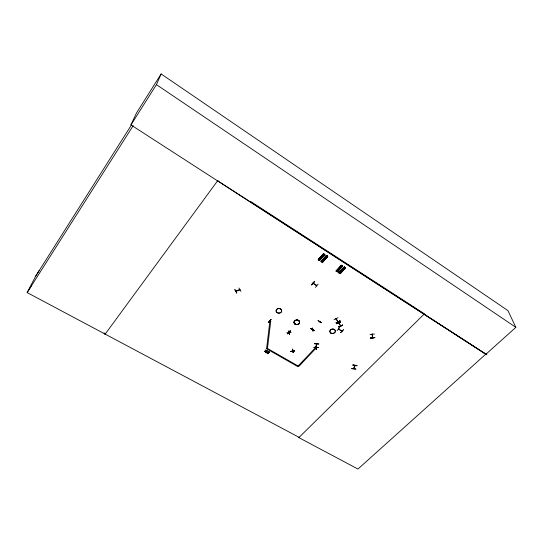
<?xml version="1.0" encoding="UTF-8"?>
<svg xmlns="http://www.w3.org/2000/svg" width="543" height="543" viewBox="0 0 543 543"><rect width="100%" height="100%" fill="white"/><g stroke="black" fill="none" stroke-linecap="round" stroke-linejoin="round"><path stroke-width="0.81" d="M266.599 348.334L267.448 348.626L270.747 321.035M269.118 352.027L268.154 352.353L269.403 352.19L269.118 351.884M270.014 321.137L269.796 320.825M266.599 348.558L269.898 320.838M270.068 321.395L270.149 320.988M268.222 351.369L268.154 352.353M267.55 348.511L298.826 366.389L316.216 347.982L315.544 347.588L297.666 366.539L267.061 349.054L267.556 348.287M267.821 353.52L267.896 352.522L266.627 352.692L266.905 352.998L267.896 352.522M268.418 322.454L270.876 319.528M268.093 353.669L268.167 352.455L268.093 353.527M266.83 350.724L265.86 351.05L267.115 350.887L266.83 350.574M267.115 350.737L265.873 351.145L265.805 352.366L265.608 351.219L264.332 351.531L265.608 351.219M264.332 351.531L265.595 350.968L264.332 351.389M265.663 349.909L265.588 351.117M265.873 351.145L267.115 350.887M372.6 337.223L372.702 337.78L372.593 337.189M267.957 351.219L267.882 352.421L266.627 352.692M240.936 291.381L238.934 287.994M239.809 289.453L235.784 291.041M239.87 289.473L239.979 289.582M239.551 289.982L239.517 289.562M355.013 365.595L353.921 368.751M236.796 293.091L234.8 289.446L236.775 293.071M235.852 290.967L235.947 291.143M236.239 290.933L236.266 291.272L236.137 290.858M236.246 291.258L236.198 290.878M265.534 352.217L265.602 351.362M313.997 347.506L318.347 347.568L313.997 347.472M318.347 347.568L314.017 347.303L318.341 347.554M265.86 351.05L265.934 350.065M314.302 330.531L310.8 328.549M314.492 343.651L318.802 343.943M316.162 347.052L316.107 347.439L316.549 343.712M316.739 343.984L316.515 344.35L316.569 343.963M316.141 347.099L316.264 347.445L316.542 344.011M372.695 337.719L372.322 334.305M270.19 321.313L269.742 321.205M354.83 365.242L354.891 365.887L354.979 365.263M288.971 332.33L288.645 331.902M312.938 283.256L313.297 283.758L313.44 283.398M355.855 368.975L351.701 368.588M341.818 331.047L338.465 328.97M319.861 321.565L319.759 321.985L319.576 321.599M351.694 368.622L355.875 369.118M354.857 365.534L353.69 368.432M353.771 368.208L353.893 368.792L353.988 368.242M316.691 344.316L316.698 343.719M130.951 124.924L156.445 84.647L161.128 73.95L507.97 310.644L515.85 327.341L485.937 354.226L130.951 124.924L136.483 112.978L161.128 73.95M289.263 332.771L289.758 332.852L289.69 332.459M372.362 334.671L372.247 334.047M315.463 348.117L315.924 347.934M314.295 330.68L310.793 328.563M338.791 323.289L338.92 322.929M293.166 352.638L292.582 349.108M35.404 276.659L39.293 270.407M31.121 286.215L27.15 292.589L299.105 437.346L298.847 437.604L424.416 313.827L250.676 201.534M131.521 124.836L35.641 276.204L27.15 292.589L133.205 125.609M104.935 334.434L217.926 180.364M289.304 332.764L289.704 332.716M312.476 329.282C313.06 329.513 311.831 330.388 312.571 329.187M315.904 347.683L315.897 348.063M314.377 281.715L311.397 284.899L314.227 281.722M314.404 281.722L311.417 284.892M271.059 319.515L268.391 322.549L271.025 319.61M316.325 285.197L316.589 285.788L316.644 285.346M323.567 253.595L318.191 259.615L319.596 260.538L324.911 254.592L323.682 253.771M318.273 259.629L318.592 259.88L323.818 253.805L318.266 259.602L323.743 253.819M323.818 253.805L318.612 259.88M318.687 259.825L319.114 260.016M319.494 260.436L324.904 254.592L324.504 254.328L319.162 260.253L324.809 254.463L319.169 260.26M319.243 260.273L324.673 254.436M318.069 284.138L315.463 287.423M321.076 261.448L326.472 255.468L327.7 256.276L322.488 262.384L321.076 261.448L321.49 261.726L326.628 255.672M326.472 255.468L321.103 261.468L321.504 261.733M321.239 261.556L326.391 255.515L326.737 255.712M321.313 261.604L326.723 255.672M321.422 261.645L326.805 255.794M322.298 262.255L327.7 256.276L327.375 256.174L322.06 262.099L322.474 262.378L327.782 256.439L327.47 256.201M327.47 256.174L322.087 262.12L327.572 256.303M336.137 271.032L341.812 265.446L336.429 271.256L336.036 270.998L341.459 265.113L342.674 265.961L337.42 271.914L336.124 270.998L341.791 265.439M336.219 271.12L341.696 265.337M336.904 271.452L336.579 271.161M337.257 271.805L342.443 265.805M337.339 271.826L342.748 266.07L342.361 265.812M288.822 332.187L288.7 332.16M290.301 330.843L287.641 333.857L290.308 330.857M287.641 333.857L290.464 331.067M344.303 266.939L338.873 272.81L340.264 273.726L345.619 267.916L344.418 267.122M339.999 273.557L345.511 267.733L339.837 273.448L340.162 273.597L345.511 267.733L344.31 267L338.893 272.83M339.117 272.966L344.554 267.149L339.3 273.088M318.137 320.628L321.653 322.766L318.069 320.662M339.762 327.592L337.122 330.572M338.662 328.882L338.859 329.465L338.696 329.133M343.38 329.71L340.597 332.723M299.064 437.325L298.799 437.583L357.952 469.05L485.876 354.077L217.621 180.778M289.175 332.947L289.093 332.302M292.344 350.5L292.412 351.097L292.494 350.703M239.891 289.874L235.927 291.387M312.659 329.859L312.639 329.248M337.99 317.716L334.006 319.623M336.158 319.128L336.266 318.768M336.646 323.682L340.651 322.047L336.653 323.784M336.565 323.662L340.651 322.047M338.73 322.909L340.549 326.085M342.633 325.067L338.676 326.981L342.64 325.081M342.647 325.094L338.676 326.981L342.66 325.209M316.691 285.428L313.073 283.174M293.186 352.516L292.589 349.108L293.206 352.658M288.89 332.479L288.523 332.268M289.555 334.454L288.924 330.938M288.93 330.931L289.589 334.59M338.846 329.431L338.941 329.329M341.656 330.999L342.036 331.23L338.656 329.133M266.627 352.835L269.403 352.04M268.161 352.597L269.403 352.19M315.85 348.083L315.809 347.656M370.014 334.529L374.419 334.02M374.765 337.4C367.014 337.861 371.005 339.097 374.765 337.379M370.407 338.099L374.792 337.549M370.428 338.262L374.813 337.698M291.211 332.289L286.84 332.683M289.256 332.52L289.684 332.879L289.643 332.431M312.415 327.843L313.006 331.501M292.338 350.54L292.562 351.083M315.483 347.988L315.877 347.941M294.632 350.717L290.376 351.545M290.376 351.525L294.673 351.009L290.349 351.382M316.257 349.678L315.653 346.135M315.673 346.135L316.433 349.672M336.09 318.741L338.051 321.592M337.325 271.792L342.674 265.961M344.316 266.993L344.635 267.271M344.554 267.149L338.961 272.81M312.266 329.465L312.293 329.642M292.942 351.043L292.962 350.595M314.472 343.78L318.816 344.031M269.878 321.184L270.747 321.252M338.751 322.942L340.699 325.725M352.882 365.113L357.022 365.792M319.725 321.979L319.671 321.497M316.521 285.747L313.033 283.147M288.998 332.92L288.917 332.655M310.739 328.63L314.316 330.68M313.128 283.181L313.257 283.48M424.083 314.159L486.806 354.857L486.195 353.317M339.049 272.81L340.061 273.475M321.252 261.454L322.291 262.133M336.748 270.414L337.766 271.079M339.504 272.219L340.705 273.007M336.66 270.407L337.868 271.195M318.89 259.004L319.936 259.69M321.7 260.85L322.929 261.651M318.802 258.997L320.037 259.805M340.923 265.758L342.124 266.504M344.975 268.385L343.767 267.59M324.266 255.074L323.031 254.26M327.164 256.934L325.936 256.126M341.764 266.952L340.556 266.158M341.221 267.55L340.013 266.749M323.363 256.079L322.128 255.271M326.262 257.939L325.033 257.131M338.988 267.869L340.189 268.609M321.11 256.411L322.338 257.165M326.479 255.522L327.707 256.33M156.445 84.647L515.85 327.341M345.606 267.916L345.205 267.645L340.027 273.57M338.533 329.255L338.567 328.868M316.25 285.564L316.291 285.245M337.902 321.924L337.868 321.347M337.882 321.931L335.92 318.639M338.73 323.275L338.696 322.657M340.509 326.078L340.495 325.495M104.059 332.825L105.166 334.115M343.4 329.811L340.61 332.703M340.013 320.913L336.042 322.847L340.006 320.906M340.705 325.99L340.536 325.515M372.098 334.067L372.186 334.705M372.437 337.21L372.525 337.814L372.084 334.142M344.052 269.314L342.857 268.575M343.57 269.837L342.375 269.104M354.769 365.303L354.891 365.887M353.846 368.222L353.955 368.731M338.764 322.718L338.968 323.241M336.063 318.49L336.178 319.155L335.92 318.558M325.78 258.42L324.551 257.667M323.899 255.42L322.671 254.66M316.494 343.78L316.515 344.35M316.284 346.841L316.264 347.445M315.524 347.371L315.558 348.138L315.469 347.73M289.338 332.472L289.378 332.92M288.951 332.038L289.019 332.968M288.611 331.949L288.571 332.309M321.646 256.425L322.338 256.493L321.646 256.425M324.544 258.285L325.237 258.353L324.544 258.285M339.511 267.882L340.196 267.95L339.511 267.882M342.355 269.708L343.04 269.769L342.355 269.708M352.936 364.991L357.07 365.67L352.93 364.984M293.39 350.961L293.261 350.561L293.376 350.982M340.04 321.035L336.042 322.847L340.04 321.056M344.601 268.724L343.393 267.93L344.601 268.724M326.798 257.28L325.562 256.472L326.798 257.28M340.732 268.018L339.524 267.224L340.732 268.018M322.881 256.561L321.646 255.753L322.881 256.561M343.027 270.428L341.818 269.64L343.027 270.428M325.237 259.025L324.008 258.217L325.237 259.025M295.188 324.198A2.769 2.26 -2.4 0 0 299.6 322.596A2.783 2.274 -2.4 0 0 295.759 320.227A2.783 2.274 -2.4 0 0 295.175 324.144A2.783 2.274 -2.4 0 0 299.614 322.535A2.783 2.274 -2.4 0 0 295.759 320.289A2.783 2.274 -2.4 0 0 295.182 324.205A2.783 2.274 -2.4 0 0 299.614 322.596A2.769 2.26 -2.4 0 0 295.765 320.302A2.769 2.26 -2.4 0 0 295.188 324.198M295.188 324.083A2.763 2.253 -2.4 0 0 299.587 322.488A2.763 2.253 -2.4 0 0 295.765 320.2A2.763 2.253 -2.4 0 0 295.188 324.083M277.256 312.741A2.796 2.308 -0.5 0 0 281.681 311.112A2.796 2.308 -0.5 0 0 277.772 308.77A2.796 2.308 -0.5 0 0 277.256 312.741M277.256 312.632A2.79 2.301 -0.5 0 0 281.674 311.003A2.79 2.301 -0.5 0 0 277.772 308.668A2.79 2.301 -0.5 0 0 277.256 312.632M330.904 333.117A2.749 2.213 -5.9 0 0 335.33 331.542A2.749 2.213 -5.9 0 0 331.603 329.289A2.749 2.213 -5.9 0 0 330.904 333.117M330.897 333.002A2.742 2.213 -5.9 0 0 335.309 331.434A2.742 2.213 -5.9 0 0 331.59 329.187A2.742 2.213 -5.9 0 0 330.897 333.002"/></g></svg>
